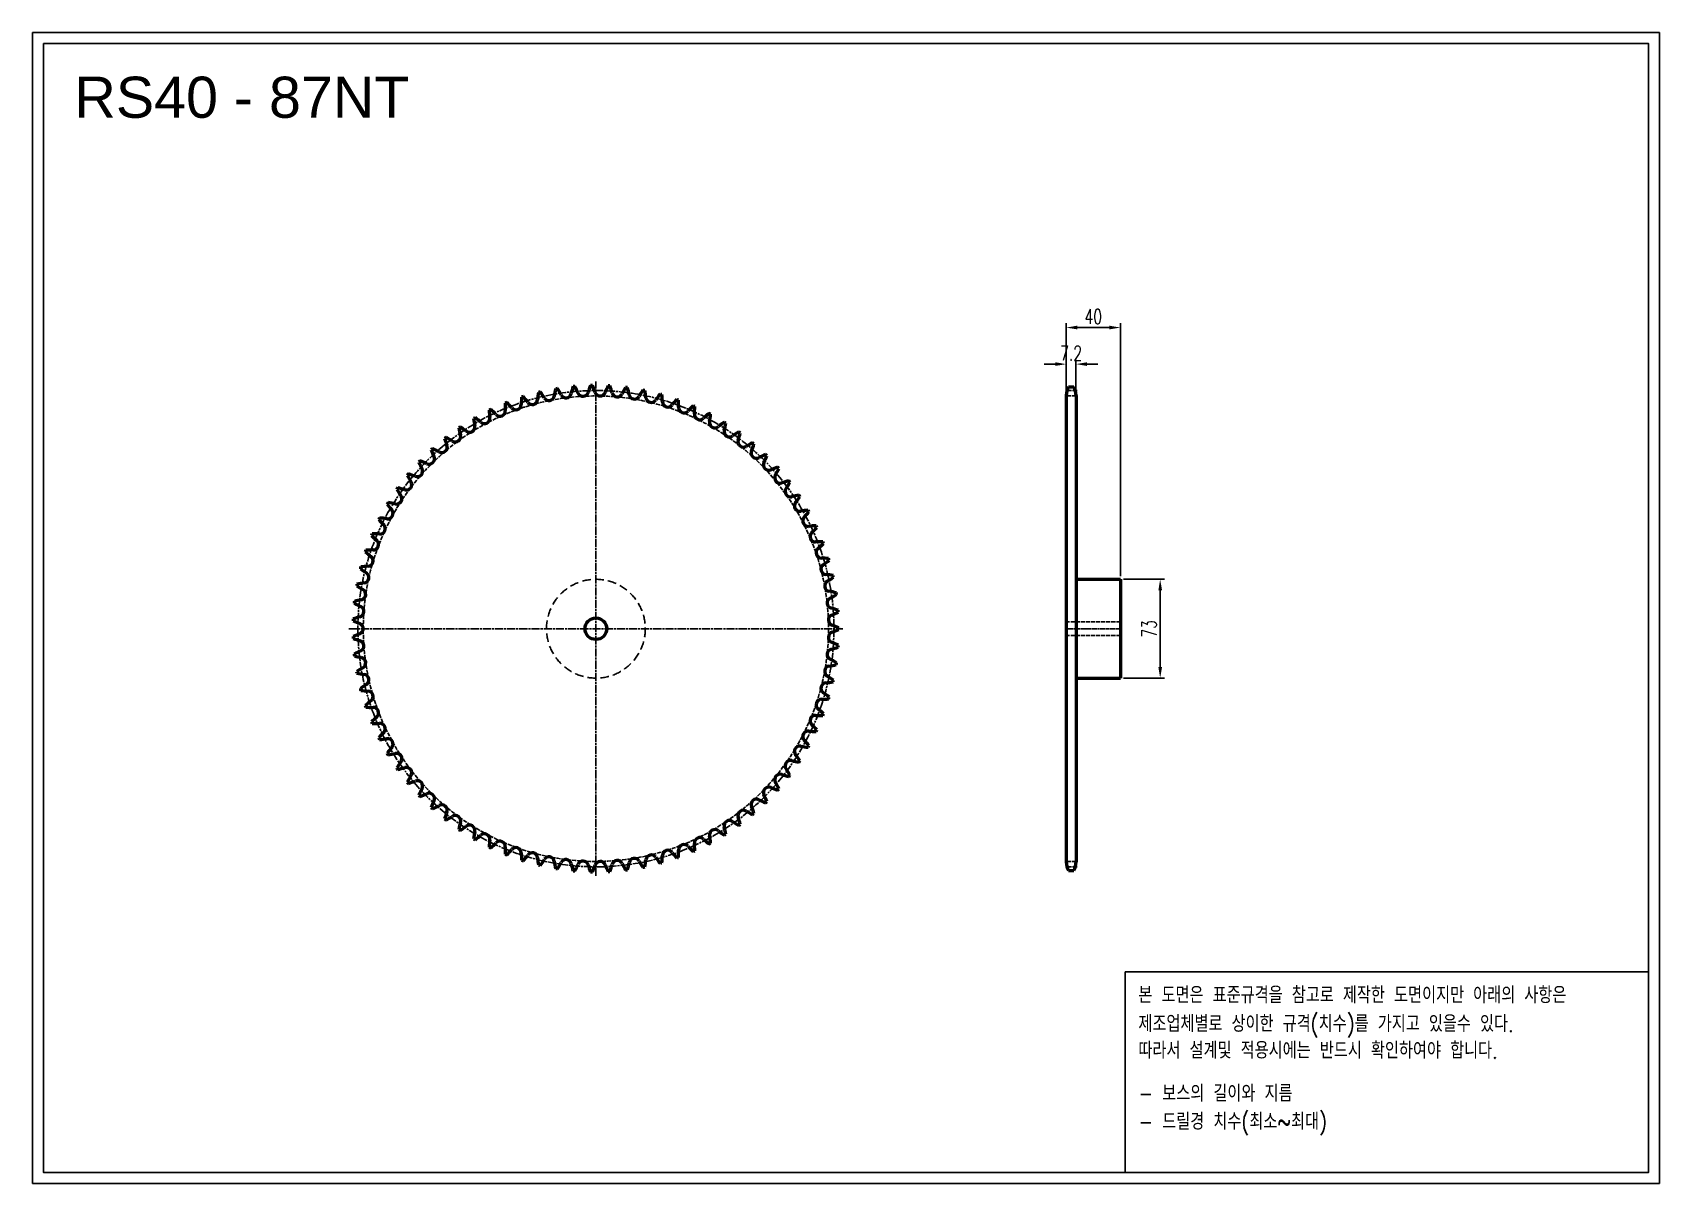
# Model space of a CAD drawing. Header units: millimetres. Extents: x -10795 to -9593, y 5632 to 6482.
import ezdxf

# ---------------------------------------------------------------- set-up
doc = ezdxf.new("R2010")
doc.units = ezdxf.units.MM
for name, pattern in [('AM_ISO02W050', [7.5, 6, -1.5]), ('AM_ISO02W050x2', [3.75, 3, -0.75]), ('AM_ISO08W050', [18, 12, -1.5, 3, -1.5]), ('AM_ISO08W050x2', [9, 6, -0.75, 1.5, -0.75]), ('HIDDEN', [9.525, 6.35, -3.175])]:
    doc.linetypes.add(name, pattern=pattern)
for name, color, linetype, lineweight in [('AM_0N', 7, 'Continuous', 50), ('AM_3N', 6, 'AM_ISO02W050', 25), ('AM_7', 4, 'AM_ISO08W050', 25), ('AM_7N', 4, 'AM_ISO08W050', 25)]:
    doc.layers.add(name, color=color, linetype=linetype, lineweight=lineweight)
doc.layers.add('HL', color=2, linetype='HIDDEN')
doc.layers.add('S-DIM', color=7, linetype='Continuous')
doc.styles.add('HAN', font='ROMANS.shx', dxfattribs={"width": 0.7, "bigfont": 'whgtxt.shx'})
doc.styles.add('HSG', font='SIMPLEX.shx', dxfattribs={"width": 0.7, "bigfont": 'HSG.shx'})
doc.styles.get("Standard").update_dxf_attribs({"font": 'arial.ttf'})
doc.dimstyles.new('APP23', dxfattribs={"dimscale": 4.5, "dimtxt": 2.4, "dimasz": 1.8, "dimexe": 0.7, "dimexo": 0.5, "dimgap": 0.6, "dimtad": 1, "dimtoh": 1, "dimdec": 1, "dimrnd": 0.01, "dimzin": 9, "dimdsep": 46, "dimtxsty": 'HSG', "dimcen": 0, "dimclrd": 1, "dimclre": 1, "dimclrt": 256, "dimazin": 2, "dimtp": 1, "dimtm": 1, "dimtfac": 0.5, "dimtdec": 1, "dimtix": 1, "dimtofl": 0, "dimtmove": 0, "dimatfit": 3, "dimfxl": 0, "dimtvp": 1, "dimtolj": 2, "dimlwd": -1, "dimlwe": -1, "dimarcsym": 0})

# ---------------------------------------------------------------- blocks, each defined once
blk = doc.blocks.new('*D1')
at = {"layer": 'Defpoints', "color": 0, "transparency": 16777216}
for p in [(-10024.2, 6237.1), (-10031.4, 6213.6), (-10024.2, 6213.6)]:
    blk.add_point(p, dxfattribs=at)
at = {"layer": 'S-DIM', "color": 1, "transparency": 16777216}
for p, q in [((-10031.4, 6215.9), (-10031.4, 6240.3)), ((-10024.2, 6215.9), (-10024.2, 6240.3)), ((-10039.5, 6237.1), (-10047.6, 6237.1)), ((-10016.1, 6237.1), (-10008, 6237.1))]:
    blk.add_line(p, q, dxfattribs=at)
for points in [[(-10039.5, 6238.5), (-10039.5, 6235.8), (-10031.4, 6237.1)], [(-10016.1, 6238.5), (-10016.1, 6235.8), (-10024.2, 6237.1)]]:
    blk.add_solid(points, dxfattribs=at)
at = {"layer": 'S-DIM', "transparency": 16777216, "insert": (-10027.8, 6245.2), "char_height": 10.8, "attachment_point": 5, "style": 'HSG'}
blk.add_mtext('\\A2;7.2', dxfattribs=at)
blk = doc.blocks.new('*D2')
at = {"layer": 'Defpoints', "color": 0, "transparency": 16777216}
for p in [(-9991.4, 6264.1), (-10031.4, 6213.6), (-9991.4, 6078.2)]:
    blk.add_point(p, dxfattribs=at)
at = {"layer": 'S-DIM', "color": 1, "transparency": 16777216}
for p, q in [((-10031.4, 6215.9), (-10031.4, 6267.3)), ((-10023.3, 6264.1), (-9999.5, 6264.1)), ((-9991.4, 6080.5), (-9991.4, 6267.3))]:
    blk.add_line(p, q, dxfattribs=at)
for points in [[(-10023.3, 6265.5), (-10023.3, 6262.8), (-10031.4, 6264.1)], [(-9999.5, 6265.5), (-9999.5, 6262.8), (-9991.4, 6264.1)]]:
    blk.add_solid(points, dxfattribs=at)
at = {"layer": 'S-DIM', "transparency": 16777216, "insert": (-10011.4, 6272.2), "char_height": 10.8, "attachment_point": 5, "style": 'HSG'}
blk.add_mtext('\\A2;40', dxfattribs=at)
blk = doc.blocks.new('*D3')
at = {"layer": 'Defpoints', "color": 0, "transparency": 16777216}
for p in [(-9991.4, 6078.2), (-9991.4, 6005.2), (-9962, 6005.2)]:
    blk.add_point(p, dxfattribs=at)
at = {"layer": 'S-DIM', "color": 1, "transparency": 16777216}
for p, q in [((-9989.1, 6078.2), (-9958.8, 6078.2)), ((-9962, 6070.1), (-9962, 6013.3)), ((-9989.1, 6005.2), (-9958.8, 6005.2))]:
    blk.add_line(p, q, dxfattribs=at)
for points in [[(-9963.3, 6070.1), (-9960.6, 6070.1), (-9962, 6078.2)], [(-9963.3, 6013.3), (-9960.6, 6013.3), (-9962, 6005.2)]]:
    blk.add_solid(points, dxfattribs=at)
at = {"layer": 'S-DIM', "transparency": 16777216, "insert": (-9970.1, 6041.6), "char_height": 10.8, "attachment_point": 5, "rotation": 90, "style": 'HSG'}
blk.add_mtext('\\A2;73', dxfattribs=at)
blk = doc.blocks.new('notice1')
at = {"color": 4}
blk.add_lwpolyline([(-22142.12, 1735.9), (-22053.8, 1735.9), (-22053.8, 1702.07), (-22142.12, 1702.07)], close=True, dxfattribs=at)
at = {"color": 4, "style": 'HAN', "width": 0.8}
for s, p in [('본 도면은 표준규격을 참고로 제작한 도면이지만 아래의 사항은', (-22139.9, 1730.62)), ('제조업체별로 상이한 규격(치수)를 가지고 있을수 있다.', (-22139.9, 1725.78)), ('따라서 설계및 적용시에는 반드시 확인하여야 합니다.', (-22139.9, 1721.28)), ('- 보스의 길이와 지름', (-22139.9, 1714.03)), ('- 드릴경 치수(최소~최대)', (-22139.9, 1709.27))]:
    blk.add_text(s, height=2.7949, dxfattribs=at).set_placement(p)

msp = doc.modelspace()

# ---------------------------------------------------------------- linework, layer by layer
for points in [[(-10795.26, 6482.02), (-9593.04, 6482.02), (-9593.04, 5631.96), (-10795.26, 5631.96)], [(-10787.16, 6473.92), (-9601.13, 6473.92), (-9601.13, 5640.06), (-10787.16, 5640.06)]]:
    msp.add_lwpolyline(points, close=True)
at = {"layer": 'AM_0N'}
for p, q in [((-10029.75, 6220.4), (-10025.78, 6220.4)), ((-10031.37, 6214), (-10031.37, 5869.42)), ((-10024.17, 6214), (-10024.17, 5869.42)), ((-10024.17, 6078.21), (-9991.37, 6078.21)), ((-9991.37, 6078.21), (-9991.37, 6005.21)), ((-10024.17, 6005.21), (-9991.37, 6005.21)), ((-10029.75, 5863.02), (-10025.78, 5863.02))]:
    msp.add_line(p, q, dxfattribs=at)
msp.add_circle((-10378.96, 6041.71), 8, dxfattribs=at)
for centre, radius, start, end in [((-10337.44, 6203.47), 84.91, 171.37441, 175), ((-10378.96, 6041.71), 179.58, 103.23045, 103.66611), ((-10489.16, 6167.19), 84.91, 31.89655, 35.52214), ((-10325.87, 6200.06), 84.91, 167.23648, 170.86207), ((-10378.96, 6041.71), 179.58, 99.09251, 99.52818), ((-10479.82, 6174.82), 84.91, 27.75862, 31.38421), ((-10314.59, 6195.81), 84.91, 163.09855, 166.72414), ((-10378.96, 6041.71), 179.58, 94.95458, 95.39024), ((-10469.95, 6181.75), 84.91, 23.62069, 27.24628), ((-10388.48, 6217.38), 4.01, 203.62069, 342.58621), ((-10303.64, 6190.77), 84.91, 158.96062, 162.58621), ((-10378.96, 6041.71), 179.58, 90.81665, 91.25231), ((-10459.61, 6187.95), 84.91, 19.48276, 23.10835), ((-10375.78, 6217.61), 4.01, 199.48276, 338.44828), ((-10293.08, 6184.94), 84.91, 154.82269, 158.44828), ((-10378.96, 6041.71), 179.58, 86.67872, 87.11438), ((-10448.85, 6193.39), 84.91, 15.34483, 18.97042), ((-10363.1, 6216.92), 4.01, 195.34483, 334.31034), ((-10282.96, 6178.37), 84.91, 150.68476, 154.31034), ((-10378.96, 6041.71), 179.58, 82.54079, 82.97645), ((-10437.72, 6198.04), 84.91, 11.2069, 14.83248), ((-10273.35, 6171.09), 84.91, 146.54683, 150.17241), ((-10378.96, 6041.71), 179.58, 78.40286, 78.83852), ((-10426.29, 6201.87), 84.91, 7.06897, 10.69455), ((-10017.87, 6214), 13.5, 151.70092, 180), ((-10037.67, 6214), 13.5, 0, 28.29908), ((-10378.96, 6041.71), 179.58, 115.64424, 116.0799), ((-10513.56, 6140.57), 84.91, 44.31034, 47.93593), ((-10378.96, 6041.71), 179.58, 111.50631, 111.94197), ((-10361.16, 6207.77), 84.91, 179.65027, 183.27586), ((-10506.08, 6150.02), 84.91, 40.17241, 43.798), ((-10438.13, 6207.39), 4.01, 220.17241, 359.13793), ((-10349.22, 6206.05), 84.91, 175.51234, 179.13793), ((-10378.96, 6041.71), 179.58, 107.36838, 107.80404), ((-10497.93, 6158.91), 84.91, 36.03448, 39.66007), ((-10426.02, 6211.22), 4.01, 216.03448, 355), ((-10413.67, 6214.18), 4.01, 211.89655, 350.86207), ((-10401.13, 6216.23), 4.01, 207.75862, 346.72414), ((-10350.49, 6215.32), 4.01, 191.2069, 330.17241), ((-10338.04, 6212.81), 4.01, 187.06897, 326.03448), ((-10264.29, 6163.13), 84.91, 142.40889, 146.03448), ((-10378.96, 6041.71), 179.58, 74.26493, 74.70059), ((-10414.61, 6204.87), 84.91, 2.93103, 6.55662), ((-10325.8, 6209.41), 4.01, 182.93103, 321.89655), ((-10255.83, 6154.54), 84.91, 138.27096, 141.89655), ((-10378.96, 6041.71), 179.58, 70.127, 70.56266), ((-10402.74, 6207.01), 84.91, 358.7931, 2.41869), ((-10313.84, 6205.14), 4.01, 178.7931, 317.75862), ((-10248.01, 6145.36), 84.91, 134.13303, 137.75862), ((-10378.96, 6041.71), 179.58, 65.98907, 66.42473), ((-10390.75, 6208.3), 84.91, 354.65517, 358.28076), ((-10472.36, 6190.79), 4.01, 232.58621, 11.55172), ((-10378.96, 6041.71), 179.58, 119.78217, 120.21783), ((-10385.24, 6208.6), 84.91, 187.92614, 191.55172), ((-10520.34, 6130.6), 84.91, 48.44828, 52.07386), ((-10461.36, 6197.14), 4.01, 228.44828, 7.41379), ((-10373.18, 6208.62), 84.91, 183.7882, 187.41379), ((-10449.93, 6202.68), 4.01, 224.31034, 3.27586), ((-10302.21, 6200.02), 4.01, 174.65517, 313.62069), ((-10240.87, 6135.64), 84.91, 129.9951, 133.62069), ((-10378.96, 6041.71), 179.58, 61.85114, 62.2868), ((-10290.99, 6194.07), 4.01, 170.51724, 309.48276), ((-10378.7, 6208.72), 84.91, 350.51724, 354.14283), ((-10234.45, 6125.44), 84.91, 125.85717, 129.48276), ((-10378.96, 6041.71), 179.58, 57.7132, 58.14886), ((-10366.65, 6208.26), 84.91, 346.37931, 350.0049), ((-10378.96, 6041.71), 179.58, 128.05803, 128.49369), ((-10409.2, 6205.96), 84.91, 196.202, 199.82759), ((-10531.67, 6109.32), 84.91, 56.72414, 60.34973), ((-10482.88, 6183.66), 4.01, 236.72414, 15.68966), ((-10378.96, 6041.71), 179.58, 123.9201, 124.35576), ((-10397.27, 6207.71), 84.91, 192.06407, 195.68966), ((-10526.39, 6120.16), 84.91, 52.58621, 56.2118), ((-10280.23, 6187.32), 4.01, 166.37931, 305.34483), ((-10228.79, 6114.79), 84.91, 121.71924, 125.34483), ((-10269.98, 6179.82), 4.01, 162.24138, 301.2069), ((-10354.66, 6206.94), 84.91, 342.24138, 345.86697), ((-10378.96, 6041.71), 179.58, 53.57527, 54.01093), ((-10502.23, 6167.23), 4.01, 245, 23.96552), ((-10378.96, 6041.71), 179.58, 132.19596, 132.63162), ((-10420.97, 6203.34), 84.91, 200.33993, 203.96552), ((-10536.15, 6098.13), 84.91, 60.86207, 64.48766), ((-10492.85, 6175.79), 4.01, 240.86207, 19.82759), ((-10223.9, 6103.76), 84.91, 117.58131, 121.2069), ((-10260.3, 6171.59), 4.01, 158.10345, 297.06897), ((-10342.8, 6204.76), 84.91, 338.10345, 341.72904), ((-10378.96, 6041.71), 179.58, 49.43734, 49.873), ((-10219.83, 6092.41), 84.91, 113.44338, 117.06897), ((-10331.13, 6201.72), 84.91, 333.96552, 337.59111), ((-10378.96, 6041.71), 179.58, 45.29941, 45.73507), ((-10378.96, 6041.71), 179.58, 140.47182, 140.90749), ((-10542.63, 6074.91), 84.91, 69.13793, 72.76352), ((-10510.96, 6158), 4.01, 249.13793, 28.10345), ((-10378.96, 6041.71), 179.58, 136.33389, 136.76955), ((-10432.53, 6199.89), 84.91, 204.47786, 208.10345), ((-10539.81, 6086.64), 84.91, 65, 68.62559), ((-10251.23, 6162.69), 4.01, 153.96552, 292.93103), ((-10216.59, 6080.8), 84.91, 109.30545, 112.93103), ((-10319.71, 6197.85), 84.91, 329.82759, 333.45317), ((-10378.96, 6041.71), 179.58, 41.16148, 41.59714), ((-10378.96, 6041.71), 179.58, 144.60976, 145.04542), ((-10454.74, 6190.53), 84.91, 212.75372, 216.37931), ((-10544.6, 6063.02), 84.91, 73.27586, 76.90145), ((-10519.01, 6148.18), 4.01, 253.27586, 32.24138), ((-10443.8, 6195.61), 84.91, 208.61579, 212.24138), ((-10242.84, 6153.16), 4.01, 149.82759, 288.7931), ((-10214.19, 6068.98), 84.91, 105.16752, 108.7931), ((-10235.15, 6143.05), 4.01, 145.68966, 284.65517), ((-10308.6, 6193.17), 84.91, 325.68966, 329.31524), ((-10378.96, 6041.71), 179.58, 37.02355, 37.45921), ((-10378.96, 6041.71), 179.58, 148.74769, 149.18335), ((-10465.28, 6184.68), 84.91, 216.89165, 220.51724), ((-10545.71, 6051.01), 84.91, 77.41379, 81.03938), ((-10526.33, 6137.79), 4.01, 257.41379, 36.37931), ((-10212.65, 6057.02), 84.91, 101.02958, 104.65517), ((-10228.21, 6132.41), 4.01, 141.55172, 280.51724), ((-10297.85, 6187.7), 84.91, 321.55172, 325.17731), ((-10378.96, 6041.71), 179.58, 32.88562, 33.32128), ((-10378.96, 6041.71), 179.58, 152.88562, 153.32128), ((-10475.37, 6178.08), 84.91, 221.02958, 224.65517), ((-10545.94, 6038.95), 84.91, 81.55172, 85.17731), ((-10532.88, 6126.91), 4.01, 261.55172, 40.51724), ((-10211.98, 6044.98), 84.91, 96.89165, 100.51724), ((-10222.06, 6121.29), 4.01, 137.41379, 276.37931), ((-10287.53, 6181.47), 84.91, 317.41379, 321.03938), ((-10378.96, 6041.71), 179.58, 28.74769, 29.18335), ((-10378.96, 6041.71), 179.58, 157.02355, 157.45921), ((-10484.96, 6170.76), 84.91, 225.16752, 228.7931), ((-10545.31, 6026.91), 84.91, 85.68966, 89.31524), ((-10538.62, 6115.58), 4.01, 265.68966, 44.65517), ((-10212.18, 6032.92), 84.91, 92.75372, 96.37931), ((-10216.72, 6109.77), 4.01, 133.27586, 272.24138), ((-10277.68, 6174.51), 84.91, 313.27586, 316.90145), ((-10378.96, 6041.71), 179.58, 24.60976, 25.04542), ((-10378.96, 6041.71), 179.58, 161.16148, 161.59714), ((-10493.99, 6162.78), 84.91, 229.30545, 232.93103), ((-10543.81, 6014.94), 84.91, 89.82759, 93.45317), ((-10543.54, 6103.86), 4.01, 269.82759, 48.7931), ((-10213.25, 6020.91), 84.91, 88.61579, 92.24138), ((-10212.24, 6097.88), 4.01, 129.13793, 268.10345), ((-10268.36, 6166.85), 84.91, 309.13793, 312.76352), ((-10378.96, 6041.71), 179.58, 20.47182, 20.90749), ((-10378.96, 6041.71), 179.58, 165.29941, 165.73507), ((-10502.43, 6154.16), 84.91, 233.44338, 237.06897), ((-10541.44, 6003.12), 84.91, 93.96552, 97.59111), ((-10547.59, 6091.83), 4.01, 273.96552, 52.93103), ((-10208.62, 6085.71), 4.01, 125, 263.96552), ((-10215.18, 6009.01), 84.91, 84.47786, 88.10345), ((-10259.62, 6158.55), 84.91, 305, 308.62559), ((-10378.96, 6041.71), 179.58, 16.33389, 16.76955), ((-10378.96, 6041.71), 179.58, 169.43734, 169.873), ((-10510.22, 6144.96), 84.91, 237.58131, 241.2069), ((-10538.24, 5991.49), 84.91, 98.10345, 101.72904), ((-10550.77, 6079.53), 4.01, 278.10345, 57.06897), ((-10205.89, 6073.3), 4.01, 120.86207, 259.82759), ((-10217.97, 5997.28), 84.91, 80.33993, 83.96552), ((-10251.5, 6149.63), 84.91, 300.86207, 304.48766), ((-10378.96, 6041.71), 179.58, 12.19596, 12.63162), ((-10378.96, 6041.71), 179.58, 173.57527, 174.01093), ((-10517.33, 6135.22), 84.91, 241.71924, 245.34483), ((-10534.2, 5980.13), 84.91, 102.24138, 105.86697), ((-10553.05, 6067.03), 4.01, 282.24138, 61.2069), ((-10204.06, 6060.73), 4.01, 116.72414, 255.68966), ((-10221.59, 5985.78), 84.91, 76.202, 79.82759), ((-10244.05, 6140.15), 84.91, 296.72414, 300.34973), ((-10378.96, 6041.71), 179.58, 8.05803, 8.49369), ((-10378.96, 6041.71), 179.58, 177.7132, 178.14886), ((-10523.72, 6124.99), 84.91, 245.85717, 249.48276), ((-10529.35, 5969.09), 84.91, 106.37931, 110.0049), ((-10554.43, 6054.4), 4.01, 286.37931, 65.34483), ((-10203.14, 6048.06), 4.01, 112.58621, 251.55172), ((-10226.04, 5974.57), 84.91, 72.06407, 75.68966), ((-10237.29, 6130.16), 84.91, 292.58621, 296.2118), ((-10378.96, 6041.71), 179.58, 3.9201, 4.35576), ((-10523.72, 5958.43), 84.91, 110.51724, 114.14283), ((-10378.96, 6041.71), 179.58, 181.85114, 182.2868), ((-10554.88, 6041.71), 4.01, 290.51724, 69.48276), ((-10203.14, 6035.36), 4.01, 108.44828, 247.41379), ((-10231.28, 5963.71), 84.91, 67.92614, 71.55172), ((-10231.28, 6119.71), 84.91, 288.44828, 292.07386), ((-10378.96, 6041.71), 179.58, 359.78217, 0.21783), ((-10529.35, 6114.33), 84.91, 249.9951, 253.62069), ((-10517.33, 5948.2), 84.91, 114.65517, 118.28076), ((-10554.43, 6029.01), 4.01, 294.65517, 73.62069), ((-10204.06, 6022.69), 4.01, 104.31034, 243.27586), ((-10226.04, 6108.85), 84.91, 284.31034, 287.93593), ((-10237.29, 5953.26), 84.91, 63.7882, 67.41379), ((-10378.96, 6041.71), 179.58, 355.64424, 356.0799), ((-10378.96, 6041.71), 179.58, 185.98907, 186.42473), ((-10534.2, 6103.28), 84.91, 254.13303, 257.75862), ((-10510.22, 5938.46), 84.91, 118.7931, 122.41869), ((-10553.05, 6016.39), 4.01, 298.7931, 77.75862), ((-10205.89, 6010.12), 4.01, 100.17241, 239.13793), ((-10221.59, 6097.64), 84.91, 280.17241, 283.798), ((-10244.05, 5943.26), 84.91, 59.65027, 63.27586), ((-10378.96, 6041.71), 179.58, 351.50631, 351.94197), ((-10378.96, 6041.71), 179.58, 190.127, 190.56266), ((-10538.24, 6091.92), 84.91, 258.27096, 261.89655), ((-10502.43, 5929.26), 84.91, 122.93103, 126.55662), ((-10550.77, 6003.89), 4.01, 302.93103, 81.89655), ((-10208.62, 5997.71), 4.01, 96.03448, 235), ((-10217.97, 6086.14), 84.91, 276.03448, 279.66007), ((-10251.5, 5933.79), 84.91, 55.51234, 59.13793), ((-10378.96, 6041.71), 179.58, 347.36838, 347.80404), ((-10378.96, 6041.71), 179.58, 194.26493, 194.70059), ((-10541.44, 6080.3), 84.91, 262.40889, 266.03448), ((-10493.99, 5920.64), 84.91, 127.06897, 130.69455), ((-10547.59, 5991.59), 4.01, 307.06897, 86.03448), ((-10212.24, 5985.53), 4.01, 91.89655, 230.86207), ((-10215.18, 6074.41), 84.91, 271.89655, 275.52214), ((-10259.62, 5924.87), 84.91, 51.37441, 55), ((-10378.96, 6041.71), 179.58, 343.23045, 343.66611), ((-10378.96, 6041.71), 179.58, 198.40286, 198.83852), ((-10543.81, 6068.47), 84.91, 266.54683, 270.17241), ((-10484.96, 5912.65), 84.91, 131.2069, 134.83248), ((-10543.54, 5979.55), 4.01, 311.2069, 90.17241), ((-10216.72, 5973.65), 4.01, 87.75862, 226.72414), ((-10213.25, 6062.5), 84.91, 267.75862, 271.38421), ((-10268.36, 5916.56), 84.91, 47.23648, 50.86207), ((-10378.96, 6041.71), 179.58, 339.09251, 339.52818), ((-10378.96, 6041.71), 179.58, 202.54079, 202.97645), ((-10545.31, 6056.51), 84.91, 270.68476, 274.31034), ((-10475.37, 5905.34), 84.91, 135.34483, 138.97042), ((-10538.62, 5967.84), 4.01, 315.34483, 94.31034), ((-10222.06, 5962.12), 4.01, 83.62069, 222.58621), ((-10212.18, 6050.49), 84.91, 263.62069, 267.24628), ((-10277.68, 5908.91), 84.91, 43.09855, 46.72414), ((-10378.96, 6041.71), 179.58, 334.95458, 335.39024), ((-10378.96, 6041.71), 179.58, 206.67872, 207.11438), ((-10545.94, 6044.47), 84.91, 274.82269, 278.44828), ((-10532.88, 5956.51), 4.01, 319.48276, 98.44828), ((-10465.28, 5898.74), 84.91, 139.48276, 143.10835), ((-10228.21, 5951.01), 4.01, 79.48276, 218.44828), ((-10211.98, 6038.43), 84.91, 259.48276, 263.10835), ((-10287.53, 5901.95), 84.91, 38.96062, 42.58621), ((-10378.96, 6041.71), 179.58, 330.81665, 331.25231), ((-10378.96, 6041.71), 179.58, 210.81665, 211.25231), ((-10545.71, 6032.41), 84.91, 278.96062, 282.58621), ((-10526.33, 5945.62), 4.01, 323.62069, 102.58621), ((-10454.74, 5892.88), 84.91, 143.62069, 147.24628), ((-10544.6, 6020.4), 84.91, 283.09855, 286.72414), ((-10519.01, 5935.24), 4.01, 327.75862, 106.72414), ((-10235.15, 5940.37), 4.01, 75.34483, 214.31034), ((-10212.65, 6026.39), 84.91, 255.34483, 258.97042), ((-10297.85, 5895.72), 84.91, 34.82269, 38.44828), ((-10378.96, 6041.71), 179.58, 326.67872, 327.11438), ((-10378.96, 6041.71), 179.58, 214.95458, 215.39024), ((-10443.8, 5887.8), 84.91, 147.75862, 151.38421), ((-10378.96, 6041.71), 179.58, 219.09251, 219.52818), ((-10542.63, 6008.5), 84.91, 287.23648, 290.86207), ((-10510.96, 5925.41), 4.01, 331.89655, 110.86207), ((-10242.84, 5930.25), 4.01, 71.2069, 210.17241), ((-10319.71, 5885.56), 84.91, 26.54683, 30.17241), ((-10214.19, 6014.43), 84.91, 251.2069, 254.83248), ((-10308.6, 5890.24), 84.91, 30.68476, 34.31034), ((-10378.96, 6041.71), 179.58, 322.54079, 322.97645), ((-10432.53, 5883.53), 84.91, 151.89655, 155.52214), ((-10378.96, 6041.71), 179.58, 223.23045, 223.66611), ((-10539.81, 5996.78), 84.91, 291.37441, 295), ((-10502.23, 5916.19), 4.01, 336.03448, 115), ((-10260.3, 5911.82), 4.01, 62.93103, 201.89655), ((-10219.83, 5991), 84.91, 242.93103, 246.55662), ((-10251.23, 5920.72), 4.01, 67.06897, 206.03448), ((-10331.13, 5881.69), 84.91, 22.40889, 26.03448), ((-10216.59, 6002.62), 84.91, 247.06897, 250.69455), ((-10378.96, 6041.71), 179.58, 318.40286, 318.83852), ((-10420.97, 5880.07), 84.91, 156.03448, 159.66007), ((-10378.96, 6041.71), 179.58, 227.36838, 227.80404), ((-10536.15, 5985.29), 84.91, 295.51234, 299.13793), ((-10492.85, 5907.62), 4.01, 340.17241, 119.13793), ((-10409.2, 5877.46), 84.91, 160.17241, 163.798), ((-10531.67, 5974.09), 84.91, 299.65027, 303.27586), ((-10482.88, 5899.75), 4.01, 344.31034, 123.27586), ((-10269.98, 5903.6), 4.01, 58.7931, 197.75862), ((-10223.9, 5979.65), 84.91, 238.7931, 242.41869), ((-10342.8, 5878.66), 84.91, 18.27096, 21.89655), ((-10378.96, 6041.71), 179.58, 310.127, 310.56266), ((-10378.96, 6041.71), 179.58, 314.26493, 314.70059), ((-10378.96, 6041.71), 179.58, 231.50631, 231.94197), ((-10397.27, 5875.71), 84.91, 164.31034, 167.93593), ((-10378.96, 6041.71), 179.58, 235.64424, 236.0799), ((-10526.39, 5963.25), 84.91, 303.7882, 307.41379), ((-10472.36, 5892.62), 4.01, 348.44828, 127.41379), ((-10385.24, 5874.82), 84.91, 168.44828, 172.07386), ((-10290.99, 5889.35), 4.01, 50.51724, 189.48276), ((-10234.45, 5957.98), 84.91, 230.51724, 234.14283), ((-10280.23, 5896.09), 4.01, 54.65517, 193.62069), ((-10366.65, 5875.15), 84.91, 9.9951, 13.62069), ((-10228.79, 5968.63), 84.91, 234.65517, 238.28076), ((-10354.66, 5876.48), 84.91, 14.13303, 17.75862), ((-10378.96, 6041.71), 179.58, 305.98907, 306.42473), ((-10378.96, 6041.71), 179.58, 239.78217, 240.21783), ((-10520.34, 5952.82), 84.91, 307.92614, 311.55172), ((-10461.36, 5886.27), 4.01, 352.58621, 131.55172), ((-10373.18, 5874.8), 84.91, 172.58621, 176.2118), ((-10378.96, 6041.71), 179.58, 243.9201, 244.35576), ((-10513.56, 5942.85), 84.91, 312.06407, 315.68966), ((-10449.93, 5880.73), 4.01, 356.72414, 135.68966), ((-10361.16, 5875.65), 84.91, 176.72414, 180.34973), ((-10438.13, 5876.03), 4.01, 0.86207, 139.82759), ((-10313.84, 5878.28), 4.01, 42.24138, 181.2069), ((-10248.01, 5938.05), 84.91, 222.24138, 225.86697), ((-10302.21, 5883.4), 4.01, 46.37931, 185.34483), ((-10390.75, 5875.12), 84.91, 1.71924, 5.34483), ((-10240.87, 5947.77), 84.91, 226.37931, 230.0049), ((-10378.96, 6041.71), 179.58, 297.7132, 298.14886), ((-10378.7, 5874.7), 84.91, 5.85717, 9.48276), ((-10378.96, 6041.71), 179.58, 301.85114, 302.2868), ((-10378.96, 6041.71), 179.58, 248.05803, 248.49369), ((-10506.08, 5933.39), 84.91, 316.202, 319.82759), ((-10349.22, 5877.37), 84.91, 180.86207, 184.48766), ((-10378.96, 6041.71), 179.58, 252.19596, 252.63162), ((-10497.93, 5924.5), 84.91, 320.33993, 323.96552), ((-10426.02, 5872.19), 4.01, 5, 143.96552), ((-10337.44, 5879.94), 84.91, 185, 188.62559), ((-10378.96, 6041.71), 179.58, 256.33389, 256.76955), ((-10489.16, 5916.22), 84.91, 324.47786, 328.10345), ((-10413.67, 5869.24), 4.01, 9.13793, 148.10345), ((-10325.87, 5883.36), 84.91, 189.13793, 192.76352), ((-10479.82, 5908.6), 84.91, 328.61579, 332.24138), ((-10401.13, 5867.18), 4.01, 13.27586, 152.24138), ((-10314.59, 5887.6), 84.91, 193.27586, 196.90145), ((-10469.95, 5901.67), 84.91, 332.75372, 336.37931), ((-10388.48, 5866.04), 4.01, 17.41379, 156.37931), ((-10303.64, 5892.65), 84.91, 197.41379, 201.03938), ((-10459.61, 5895.47), 84.91, 336.89165, 340.51724), ((-10375.78, 5865.81), 4.01, 21.55172, 160.51724), ((-10293.08, 5898.47), 84.91, 201.55172, 205.17731), ((-10448.85, 5890.03), 84.91, 341.02958, 344.65517), ((-10363.1, 5866.5), 4.01, 25.68966, 164.65517), ((-10282.96, 5905.04), 84.91, 205.68966, 209.31524), ((-10437.72, 5885.38), 84.91, 345.16752, 348.7931), ((-10350.49, 5868.1), 4.01, 29.82759, 168.7931), ((-10273.35, 5912.33), 84.91, 209.82759, 213.45317), ((-10426.29, 5881.55), 84.91, 349.30545, 352.93103), ((-10338.04, 5870.6), 4.01, 33.96552, 172.93103), ((-10264.29, 5920.28), 84.91, 213.96552, 217.59111), ((-10378.96, 6041.71), 179.58, 285.29941, 285.73507), ((-10414.61, 5878.55), 84.91, 353.44338, 357.06897), ((-10325.8, 5874), 4.01, 38.10345, 177.06897), ((-10255.83, 5928.87), 84.91, 218.10345, 221.72904), ((-10378.96, 6041.71), 179.58, 289.43734, 289.873), ((-10402.74, 5876.4), 84.91, 357.58131, 1.2069), ((-10378.96, 6041.71), 179.58, 293.57527, 294.01093), ((-10017.87, 5869.42), 13.5, 180, 208.29908), ((-10037.67, 5869.42), 13.5, 331.70092, 0), ((-10378.96, 6041.71), 179.58, 260.47182, 260.90749), ((-10378.96, 6041.71), 179.58, 264.60976, 265.04542), ((-10378.96, 6041.71), 179.58, 268.74769, 269.18335), ((-10378.96, 6041.71), 179.58, 272.88562, 273.32128), ((-10378.96, 6041.71), 179.58, 277.02355, 277.45921), ((-10378.96, 6041.71), 179.58, 281.16148, 281.59714)]:
    msp.add_arc(centre, radius, start, end, dxfattribs=at)
at = {"layer": 'AM_3N', "linetype": 'AM_ISO02W050x2'}
for p, q in [((-10024.17, 6213.62), (-10031.37, 6213.62)), ((-10024.17, 5869.79), (-10031.37, 5869.79))]:
    msp.add_line(p, q, dxfattribs=at)
at = {"layer": 'AM_3N', "color": 2, "linetype": 'AM_ISO02W050x2'}
for p, q in [((-9991.37, 6046.71), (-10031.37, 6046.71)), ((-9991.37, 6036.71), (-10031.37, 6036.71))]:
    msp.add_line(p, q, dxfattribs=at)
at = {"layer": 'AM_3N', "linetype": 'AM_ISO02W050x2'}
msp.add_circle((-10378.96, 6041.71), 171.91, dxfattribs=at)
at = {"layer": 'AM_7', "linetype": 'AM_ISO08W050x2'}
msp.add_circle((-10378.96, 6041.71), 175.89, dxfattribs=at)
at = {"layer": 'AM_7N', "linetype": 'AM_ISO08W050x2'}
for p, q in [((-10378.96, 5859.12), (-10378.96, 6224.29)), ((-10561.54, 6041.71), (-10196.37, 6041.71))]:
    msp.add_line(p, q, dxfattribs=at)
at = {"layer": 'AM_7N', "linetype": 'AM_ISO08W050x2', "ltscale": 0.5}
for p, q in [((-10023.4, 6217.6), (-10032.13, 6217.6)), ((-9990.43, 6041.71), (-10032.13, 6041.71)), ((-10023.4, 5865.82), (-10032.13, 5865.82))]:
    msp.add_line(p, q, dxfattribs=at)
at = {"layer": 'HL'}
msp.add_circle((-10378.96, 6041.71), 36.5, dxfattribs=at)

# ---------------------------------------------------------------- block references
at = {"xscale": 4.377742200000001, "yscale": 4.377742200000001, "zscale": 4.377742200000001}
msp.add_blockref('notice1', (86944.7, -1811.15), dxfattribs=at)

# ---------------------------------------------------------------- texts
msp.add_text('RS40 - 87NT', height=30.3591).set_placement((-10764.3, 6419.07))

# ---------------------------------------------------------------- dimensions: what is measured, and where the dimension line sits
at = {"layer": 'S-DIM'}
dim = msp.add_linear_dim(base=(-9991.37, 6264.15), p1=(-10031.37, 6213.62), p2=(-9991.37, 6078.21), dimstyle='APP23', dxfattribs=at)
dim.commit()
dim.dimension.update_dxf_attribs({"geometry": '*D2', "text_midpoint": (-10011.37, 6272.25)})
dim = msp.add_linear_dim(base=(-10024.17, 6237.15), p1=(-10031.37, 6213.62), p2=(-10024.17, 6213.62), dimstyle='APP23', dxfattribs=at)
dim.commit()
dim.dimension.update_dxf_attribs({"geometry": '*D1', "text_midpoint": (-10027.77, 6237.15), "dimtype": 128})
dim = msp.add_linear_dim(base=(-9961.99, 6005.21), p1=(-9991.37, 6078.21), p2=(-9991.37, 6005.21), angle=90, dimstyle='APP23', dxfattribs=at)
dim.commit()
dim.dimension.update_dxf_attribs({"geometry": '*D3', "text_midpoint": (-9961.99, 6041.61), "dimtype": 128})

doc.saveas('drawing.dxf')
